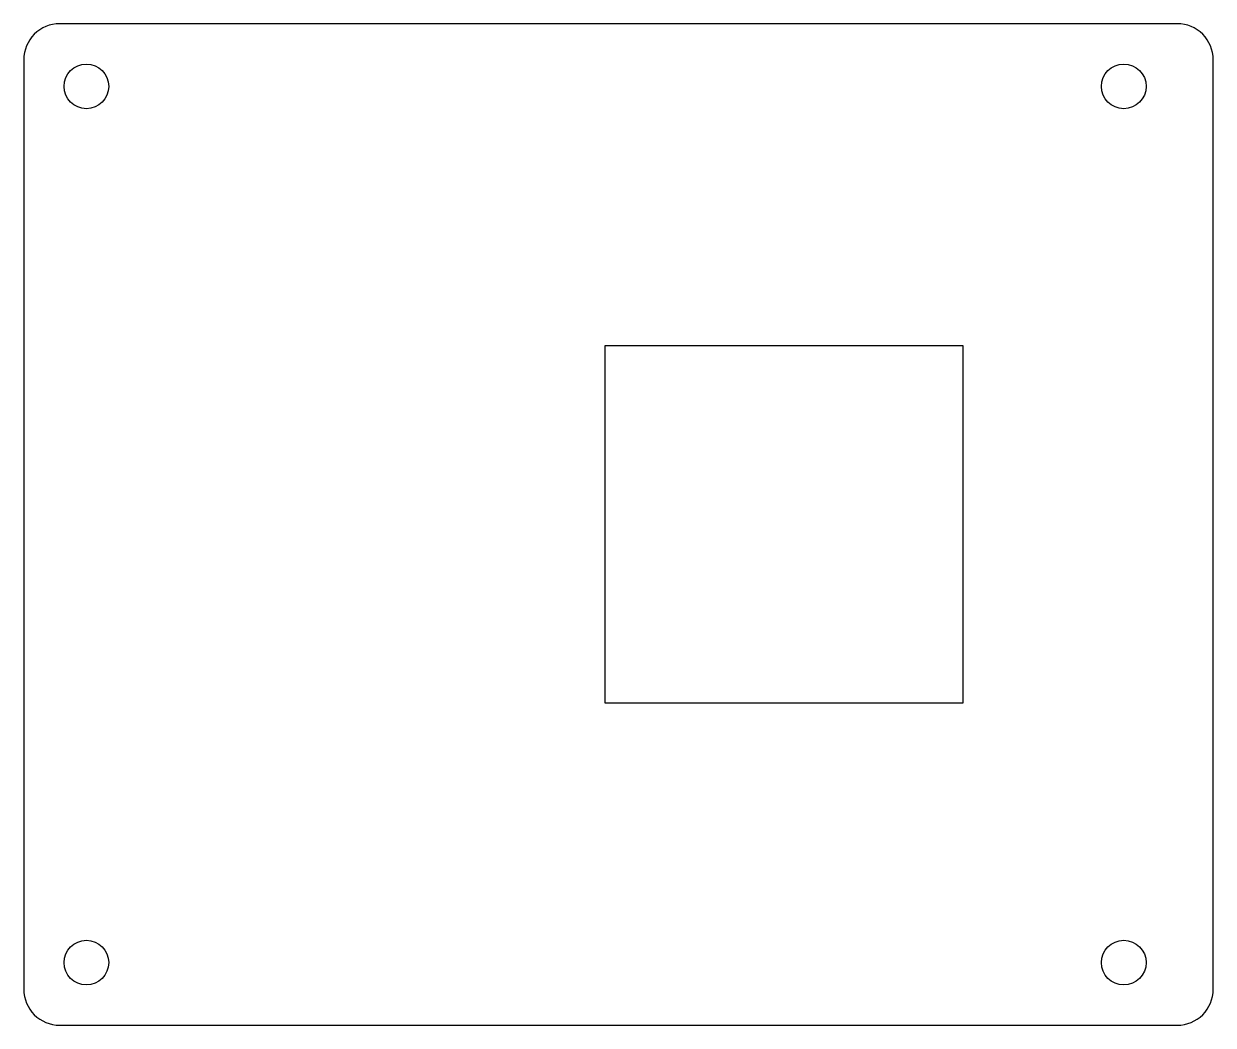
# Model space of a CAD drawing. Header units: millimetres. Extents: x -42.5 to 24, y 134.6 to 190.6.
import ezdxf

# ---------------------------------------------------------------- set-up
doc = ezdxf.new("R2010")
doc.units = ezdxf.units.MM
doc.layers.get('0').update_dxf_attribs({"linetype": 'CONTINUOUS'})

msp = doc.modelspace()

# ---------------------------------------------------------------- linework, layer by layer
msp.add_lwpolyline([(-40.5, 190.625, 0.414214), (-42.5, 188.625), (-42.5, 136.625, 0.414214), (-40.5, 134.625), (22, 134.625, 0.414214), (24, 136.625), (24, 188.625, 0.414214), (22, 190.625)], format="xyb", close=True)
msp.add_lwpolyline([(10, 172.625), (10, 152.625), (-10, 152.625), (-10, 172.625)], close=True)
for centre in [(-39, 187.125), (19, 187.125), (-39, 138.125), (19, 138.125)]:
    msp.add_circle(centre, 1.25)

doc.saveas('drawing.dxf')
